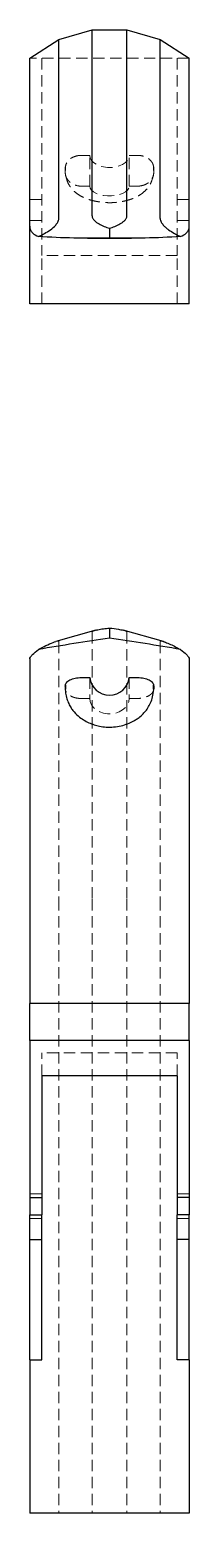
# Model space of a CAD drawing. Header units: millimetres. Extents: x 74 to 238, y 7 to 173.
# Drawn here: x 74 to 92, y 7 to 173.4 of the extents above.
import ezdxf

# ---------------------------------------------------------------- set-up
doc = ezdxf.new("R2010")
doc.units = ezdxf.units.MM
doc.linetypes.add('HIDDEN', pattern=[1.905, 1.27, -0.635])

msp = doc.modelspace()

# ---------------------------------------------------------------- linework, layer by layer
at = {"color": 7, "linetype": 'Continuous', "lineweight": 25}
for p, q in [((77.32, 172.28), (81.05, 173.37)), ((81.05, 173.37), (84.95, 173.37)), ((84.95, 173.37), (88.68, 172.28)), ((74.05, 170.17), (77.32, 172.28)), ((88.68, 172.28), (91.95, 170.17)), ((74.05, 151.35), (74.05, 170.17)), ((91.95, 151.35), (91.95, 170.17)), ((74.05, 142.63), (74.05, 151.35)), ((80.52, 149.99), (85.48, 149.99)), ((91.95, 142.63), (91.95, 151.35)), ((91.95, 142.63), (74.05, 142.63)), ((81.48, 106.04), (76.98, 104.77)), ((89.04, 104.76), (84.54, 106.03)), ((74.05, 102.81), (74.05, 75.87)), ((91.95, 102.81), (91.95, 75.87)), ((78.07, 99.9), (78.06, 99.43)), ((79.83, 100.72), (80.8, 100.72)), ((85.2, 100.72), (86.17, 100.72)), ((87.94, 99.43), (87.93, 99.9)), ((78.04, 99.77), (78.04, 99.44)), ((78.04, 99.44), (78.07, 99.09)), ((87.96, 99.77), (87.93, 99.46)), ((87.93, 99.08), (87.96, 99.44)), ((87.96, 99.77), (87.96, 99.44)), ((74.05, 75.87), (74.05, 64.16)), ((91.95, 75.87), (91.95, 64.16)), ((91.95, 64.16), (74.05, 64.16)), ((74.05, 60.03), (74.05, 64.16)), ((91.95, 60.03), (91.95, 64.16)), ((74.05, 60.03), (74.05, 42.4)), ((91.95, 60.03), (74.05, 60.03)), ((91.95, 60.03), (91.95, 42.4)), ((90.58, 56.06), (75.42, 56.06)), ((75.42, 56.06), (75.42, 42.4)), ((90.58, 56.06), (90.58, 42.4)), ((74.05, 42.4), (75.42, 42.4)), ((74.05, 42.4), (74.05, 40.47)), ((75.42, 42.4), (75.42, 40.47)), ((91.95, 42.4), (90.58, 42.4)), ((90.58, 42.4), (90.58, 40.47)), ((91.95, 42.4), (91.95, 40.47)), ((74.05, 40.47), (75.42, 40.47)), ((74.05, 37.71), (74.05, 40.47)), ((75.42, 37.71), (75.42, 40.47)), ((90.58, 37.71), (90.58, 40.47)), ((91.95, 40.47), (90.58, 40.47)), ((91.95, 37.71), (91.95, 40.47)), ((74.05, 24.22), (74.05, 37.71)), ((74.05, 37.71), (75.42, 37.71)), ((75.42, 24.22), (75.42, 37.71)), ((91.95, 37.71), (90.58, 37.71)), ((90.58, 24.22), (90.58, 37.71)), ((91.95, 24.22), (91.95, 37.71)), ((74.05, 24.22), (75.42, 24.22)), ((74.05, 24.22), (74.05, 7)), ((91.95, 24.22), (90.58, 24.22)), ((91.95, 24.22), (91.95, 7)), ((91.95, 7), (74.05, 7))]:
    msp.add_line(p, q, dxfattribs=at)
at = {"color": 7, "linetype": 'HIDDEN', "lineweight": 18}
for p, q in [((91.95, 170.17), (74.05, 170.17)), ((75.42, 170.17), (75.42, 148.04)), ((90.58, 170.17), (90.58, 148.04)), ((79.83, 159.28), (80.8, 159.28)), ((80.8, 155.83), (80.8, 159.28)), ((85.2, 155.83), (85.2, 159.28)), ((85.2, 159.28), (86.17, 159.28)), ((78.04, 157.35), (78.04, 157.84)), ((78.04, 157.84), (78.07, 157.62)), ((78.07, 158.04), (78.06, 157.59)), ((87.94, 157.59), (87.93, 158.03)), ((87.96, 157.35), (87.96, 157.84)), ((79.83, 155.83), (80.8, 155.83)), ((85.2, 155.83), (86.17, 155.83)), ((75.42, 154.33), (74.05, 154.33)), ((91.95, 154.33), (90.58, 154.33)), ((74.05, 151.97), (75.42, 151.97)), ((91.95, 151.97), (90.58, 151.97)), ((75.42, 142.63), (75.42, 148.04)), ((90.58, 148.04), (75.42, 148.04)), ((90.58, 142.63), (90.58, 148.04)), ((80.8, 100.72), (80.8, 98.38)), ((85.2, 100.72), (85.2, 98.38)), ((79.83, 98.38), (80.8, 98.38)), ((85.2, 98.38), (86.17, 98.38)), ((77.32, 75.87), (77.32, 7)), ((81.05, 75.87), (81.05, 7)), ((84.95, 75.87), (84.95, 7)), ((88.68, 75.87), (88.68, 7)), ((75.42, 56.06), (75.42, 58.65)), ((90.58, 58.65), (75.42, 58.65)), ((90.58, 56.06), (90.58, 58.65)), ((75.42, 42.81), (74.05, 42.81)), ((91.95, 42.81), (90.58, 42.81)), ((74.05, 40.06), (75.42, 40.06)), ((90.58, 40.06), (91.95, 40.06))]:
    msp.add_line(p, q, dxfattribs=at)
at = {"color": 7, "linetype": 'Continuous', "lineweight": 25, "flags": 128}
for points in [[(81.05, 152.5), (81.05, 154.07), (81.05, 155.6), (81.05, 157.1), (81.05, 158.55), (81.05, 159.95), (81.05, 161.3), (81.05, 162.6), (81.05, 163.83), (81.05, 165), (81.05, 166.11), (81.05, 167.15), (81.05, 168.11), (81.05, 169.01), (81.05, 169.82), (81.05, 170.55), (81.05, 171.21), (81.05, 171.78), (81.05, 172.26), (81.05, 172.66), (81.05, 172.97), (81.05, 173.19), (81.05, 173.33), (81.05, 173.37)], [(84.95, 152.5), (84.95, 154.07), (84.95, 155.6), (84.95, 157.1), (84.95, 158.55), (84.95, 159.95), (84.95, 161.3), (84.95, 162.6), (84.95, 163.83), (84.95, 165), (84.95, 166.11), (84.95, 167.15), (84.95, 168.11), (84.95, 169.01), (84.95, 169.82), (84.95, 170.55), (84.95, 171.21), (84.95, 171.78), (84.95, 172.26), (84.95, 172.66), (84.95, 172.97), (84.95, 173.19), (84.95, 173.33), (84.95, 173.37)], [(77.32, 152.2), (77.32, 153.71), (77.32, 155.19), (77.32, 156.62), (77.32, 158.02), (77.32, 159.37), (77.32, 160.67), (77.32, 161.91), (77.32, 163.1), (77.32, 164.23), (77.32, 165.29), (77.32, 166.29), (77.32, 167.22), (77.32, 168.08), (77.32, 168.86), (77.32, 169.57), (77.32, 170.19), (77.32, 170.74), (77.32, 171.21), (77.32, 171.59), (77.32, 171.89), (77.32, 172.11), (77.32, 172.23), (77.32, 172.28)], [(88.68, 152.2), (88.68, 153.71), (88.68, 155.19), (88.68, 156.62), (88.68, 158.02), (88.68, 159.37), (88.68, 160.67), (88.68, 161.91), (88.68, 163.1), (88.68, 164.23), (88.68, 165.29), (88.68, 166.29), (88.68, 167.22), (88.68, 168.08), (88.68, 168.86), (88.68, 169.57), (88.68, 170.19), (88.68, 170.74), (88.68, 171.21), (88.68, 171.59), (88.68, 171.89), (88.68, 172.11), (88.68, 172.23), (88.68, 172.28)]]:
    msp.add_lwpolyline(points, dxfattribs=at)
at = {"color": 7, "linetype": 'HIDDEN', "lineweight": 18, "flags": 128}
for points in [[(80.8, 159.28), (80.84, 158.99), (80.99, 158.72), (81.22, 158.47), (81.53, 158.26), (81.9, 158.09), (82.32, 157.98), (82.77, 157.92), (83.23, 157.92), (83.68, 157.98), (84.1, 158.09), (84.47, 158.26), (84.78, 158.47), (85.01, 158.72), (85.16, 158.99), (85.2, 159.28)], [(80.8, 155.83), (80.84, 155.6), (80.99, 155.38), (81.22, 155.18), (81.53, 155.01), (81.9, 154.87), (82.32, 154.78), (82.77, 154.73), (83.23, 154.73), (83.68, 154.78), (84.1, 154.87), (84.47, 155.01), (84.78, 155.18), (85.01, 155.38), (85.16, 155.6), (85.2, 155.83)], [(81.05, 105.8), (81.05, 105.17), (81.05, 104.46), (81.05, 103.68), (81.05, 102.81), (81.05, 101.87), (81.05, 100.85), (81.05, 99.77), (81.05, 98.62), (81.05, 97.4), (81.05, 96.13), (81.05, 94.8), (81.05, 93.41), (81.05, 91.98), (81.05, 90.5), (81.05, 88.98), (81.05, 87.42), (81.05, 85.83), (81.05, 84.21), (81.05, 82.57), (81.05, 80.91), (81.05, 79.24), (81.05, 77.56), (81.05, 75.87)], [(84.95, 105.8), (84.95, 105.17), (84.95, 104.46), (84.95, 103.68), (84.95, 102.81), (84.95, 101.87), (84.95, 100.85), (84.95, 99.77), (84.95, 98.62), (84.95, 97.4), (84.95, 96.13), (84.95, 94.8), (84.95, 93.41), (84.95, 91.98), (84.95, 90.5), (84.95, 88.98), (84.95, 87.42), (84.95, 85.83), (84.95, 84.21), (84.95, 82.57), (84.95, 80.91), (84.95, 79.24), (84.95, 77.56), (84.95, 75.87)], [(77.32, 104.74), (77.32, 104.13), (77.32, 103.45), (77.32, 102.69), (77.32, 101.85), (77.32, 100.94), (77.32, 99.96), (77.32, 98.91), (77.32, 97.8), (77.32, 96.63), (77.32, 95.4), (77.32, 94.11), (77.32, 92.78), (77.32, 91.39), (77.32, 89.97), (77.32, 88.5), (77.32, 87), (77.32, 85.47), (77.32, 83.91), (77.32, 82.33), (77.32, 80.73), (77.32, 79.12), (77.32, 77.49), (77.32, 75.87)], [(88.68, 104.74), (88.68, 104.13), (88.68, 103.45), (88.68, 102.69), (88.68, 101.85), (88.68, 100.94), (88.68, 99.96), (88.68, 98.91), (88.68, 97.8), (88.68, 96.63), (88.68, 95.4), (88.68, 94.11), (88.68, 92.78), (88.68, 91.39), (88.68, 89.97), (88.68, 88.5), (88.68, 87), (88.68, 85.47), (88.68, 83.91), (88.68, 82.33), (88.68, 80.73), (88.68, 79.12), (88.68, 77.49), (88.68, 75.87)], [(80.8, 98.38), (80.84, 98.02), (80.99, 97.67), (81.22, 97.36), (81.53, 97.09), (81.9, 96.88), (82.32, 96.73), (82.77, 96.66), (83.23, 96.66), (83.68, 96.73), (84.1, 96.88), (84.47, 97.09), (84.78, 97.36), (85.01, 97.67), (85.16, 98.02), (85.2, 98.38)]]:
    msp.add_lwpolyline(points, dxfattribs=at)
at = {"color": 7, "linetype": 'Continuous', "lineweight": 25}
msp.add_arc((83, 100.96), 2.22, 186.3839, 353.6161, dxfattribs=at)
at = {"color": 7, "linetype": 'HIDDEN', "lineweight": 18}
for points, knots in [([(79.83, 159.28), (79.71, 159.28), (79.6, 159.27), (79.37, 159.23), (79.26, 159.2), (79.04, 159.13), (78.94, 159.09), (78.74, 158.99), (78.65, 158.93), (78.4, 158.73), (78.27, 158.57), (78.09, 158.22), (78.04, 158.03), (78.04, 157.84)], [0, 0, 0, 0, 0.125, 0.125, 0.25, 0.25, 0.375, 0.375, 0.5, 0.5, 0.75, 0.75, 1, 1, 1, 1]), ([(87.96, 157.84), (87.96, 157.93), (87.95, 158.03), (87.9, 158.22), (87.87, 158.31), (87.78, 158.48), (87.72, 158.57), (87.59, 158.72), (87.52, 158.8), (87.27, 158.99), (87.07, 159.1), (86.64, 159.24), (86.4, 159.28), (86.17, 159.28)], [0, 0, 0, 0, 0.125, 0.125, 0.25, 0.25, 0.375, 0.375, 0.5, 0.5, 0.75, 0.75, 1, 1, 1, 1]), ([(78.04, 157.35), (78.04, 157.25), (78.05, 157.15), (78.1, 156.96), (78.13, 156.86), (78.22, 156.68), (78.28, 156.59), (78.41, 156.43), (78.48, 156.35), (78.73, 156.14), (78.93, 156.02), (79.36, 155.87), (79.6, 155.83), (79.83, 155.83)], [0, 0, 0, 0, 0.125, 0.125, 0.25, 0.25, 0.375, 0.375, 0.5, 0.5, 0.75, 0.75, 1, 1, 1, 1]), ([(78.13, 156.88), (78.12, 156.92), (78.05, 157.07), (78.05, 157.23), (78.04, 157.35)], [0, 0, 0, 0, 0.24913, 1, 1, 1, 1]), ([(78.12, 156.9), (78.17, 156.72), (78.25, 156.36), (78.49, 155.89), (78.78, 155.5), (79.19, 155.1), (79.68, 154.76), (80.27, 154.47), (80.84, 154.27), (81.38, 154.14), (81.93, 154.04), (82.53, 153.98), (83.18, 153.96), (83.85, 154.01), (84.51, 154.11), (85.08, 154.25), (85.55, 154.41), (86, 154.6), (86.47, 154.86), (86.92, 155.22), (87.34, 155.66), (87.7, 156.23), (87.81, 156.67), (87.88, 156.9)], [0, 0, 0, 0, 0.0464098, 0.089924, 0.1298714, 0.1660734, 0.2285464, 0.2828507, 0.3311411, 0.3739519, 0.4164437, 0.4626989, 0.5128928, 0.5656412, 0.6177406, 0.6693397, 0.7035669, 0.7410743, 0.7883796, 0.8313092, 0.8810749, 0.9375718, 1, 1, 1, 1]), ([(86.17, 155.83), (86.29, 155.83), (86.4, 155.84), (86.63, 155.88), (86.74, 155.91), (86.96, 155.98), (87.06, 156.03), (87.26, 156.14), (87.35, 156.21), (87.6, 156.42), (87.73, 156.59), (87.91, 156.95), (87.96, 157.15), (87.96, 157.35)], [0, 0, 0, 0, 0.125, 0.125, 0.25, 0.25, 0.375, 0.375, 0.5, 0.5, 0.75, 0.75, 1, 1, 1, 1]), ([(87.96, 157.35), (87.95, 157.23), (87.95, 157.07), (87.88, 156.91), (87.86, 156.87)], [0, 0, 0, 0, 0.741737, 1, 1, 1, 1]), ([(81.05, 105.8), (81.06, 105.82), (81.09, 105.89), (81.25, 105.97), (81.41, 106.01), (81.49, 106.03)], [0, 0, 0, 0, 0.288911, 0.653305, 1, 1, 1, 1]), ([(84.54, 106.03), (84.54, 106.03), (84.64, 106.01), (84.79, 105.95), (84.93, 105.87), (84.94, 105.81), (84.95, 105.8)], [0, 0, 0, 0, 0.034025, 0.426056, 0.822454, 1, 1, 1, 1]), ([(76.98, 104.77), (76.98, 104.77), (77.08, 104.8), (77.2, 104.82), (77.31, 104.8), (77.32, 104.76), (77.32, 104.74)], [0, 0, 0, 0, 0.0005631, 0.5173511, 0.8036276, 1, 1, 1, 1]), ([(88.68, 104.74), (88.69, 104.76), (88.71, 104.81), (88.84, 104.82), (88.97, 104.78), (89.04, 104.75)], [0, 0, 0, 0, 0.279956, 0.622862, 1, 1, 1, 1]), ([(79.83, 98.38), (79.71, 98.38), (79.6, 98.38), (79.37, 98.41), (79.26, 98.43), (79.04, 98.49), (78.94, 98.52), (78.74, 98.6), (78.65, 98.65), (78.4, 98.8), (78.27, 98.92), (78.09, 99.17), (78.04, 99.31), (78.04, 99.44)], [0, 0, 0, 0, 0.125, 0.125, 0.25, 0.25, 0.375, 0.375, 0.5, 0.5, 0.75, 0.75, 1, 1, 1, 1]), ([(87.96, 99.44), (87.96, 99.38), (87.95, 99.31), (87.9, 99.18), (87.87, 99.11), (87.78, 98.98), (87.72, 98.92), (87.59, 98.8), (87.52, 98.75), (87.27, 98.6), (87.07, 98.52), (86.64, 98.41), (86.4, 98.38), (86.17, 98.38)], [0, 0, 0, 0, 0.125, 0.125, 0.25, 0.25, 0.375, 0.375, 0.5, 0.5, 0.75, 0.75, 1, 1, 1, 1])]:
    msp.add_open_spline(points, degree=3, knots=knots, dxfattribs=at)
at = {"color": 7, "linetype": 'Continuous', "lineweight": 25}
for points, knots in [([(75.03, 150.19), (75.26, 150.29), (75.49, 150.4), (75.93, 150.65), (76.15, 150.78), (76.58, 151.09), (76.79, 151.26), (77.06, 151.57), (77.15, 151.68), (77.28, 151.93), (77.32, 152.07), (77.32, 152.2)], [0, 0, 0, 0, 0.25, 0.25, 0.5, 0.5, 0.75, 0.75, 0.875, 0.875, 1, 1, 1, 1]), ([(81.05, 152.5), (81.05, 152.4), (81.08, 152.3), (81.18, 152.12), (81.25, 152.04), (81.47, 151.81), (81.64, 151.7), (82.01, 151.49), (82.2, 151.4), (82.6, 151.24), (82.8, 151.17), (83, 151.11)], [0, 0, 0, 0, 0.125, 0.125, 0.25, 0.25, 0.5, 0.5, 0.75, 0.75, 1, 1, 1, 1]), ([(83, 151.11), (83.2, 151.17), (83.4, 151.24), (83.8, 151.4), (83.99, 151.49), (84.27, 151.65), (84.36, 151.7), (84.53, 151.82), (84.61, 151.89), (84.76, 152.04), (84.82, 152.12), (84.92, 152.3), (84.95, 152.4), (84.95, 152.5)], [0, 0, 0, 0, 0.25, 0.25, 0.5, 0.5, 0.625, 0.625, 0.75, 0.75, 0.875, 0.875, 1, 1, 1, 1]), ([(88.68, 152.2), (88.68, 152.07), (88.72, 151.93), (88.85, 151.68), (88.94, 151.57), (89.12, 151.36), (89.22, 151.27), (89.42, 151.09), (89.53, 151.01), (89.84, 150.79), (90.06, 150.65), (90.51, 150.4), (90.74, 150.29), (90.97, 150.19)], [0, 0, 0, 0, 0.125, 0.125, 0.25, 0.25, 0.375, 0.375, 0.5, 0.5, 0.75, 0.75, 1, 1, 1, 1]), ([(74.05, 151.35), (74.05, 151.19), (74.08, 151.05), (74.2, 150.79), (74.28, 150.68), (74.56, 150.4), (74.79, 150.28), (75.03, 150.19)], [0, 0, 0, 0, 0.25, 0.25, 0.5, 0.5, 1, 1, 1, 1]), ([(83, 150.02), (81.67, 149.99), (80.34, 149.98), (77.68, 150.03), (76.35, 150.08), (75.03, 150.19)], [0, 0, 0, 0, 0.5, 0.5, 1, 1, 1, 1]), ([(83, 151.11), (83, 150.99), (83, 150.87), (83, 150.65), (83, 150.55), (83, 150.27), (83, 150.12), (83, 150.02)], [0, 0, 0, 0, 0.25, 0.25, 0.5, 0.5, 1, 1, 1, 1]), ([(90.97, 150.19), (89.65, 150.08), (88.32, 150.03), (85.66, 149.98), (84.33, 149.99), (83, 150.02)], [0, 0, 0, 0, 0.5, 0.5, 1, 1, 1, 1]), ([(90.97, 150.19), (91.21, 150.28), (91.44, 150.4), (91.72, 150.68), (91.8, 150.79), (91.92, 151.05), (91.95, 151.19), (91.95, 151.35)], [0, 0, 0, 0, 0.5, 0.5, 0.75, 0.75, 1, 1, 1, 1]), ([(83, 105.12), (81.67, 104.93), (80.34, 104.73), (77.68, 104.32), (76.35, 104.1), (75.03, 103.87)], [0, 0, 0, 0, 0.5, 0.5, 1, 1, 1, 1]), ([(81.49, 106.03), (81.55, 106.05), (81.79, 106.12), (82.32, 106.2), (82.77, 106.25), (83, 106.27)], [0, 0, 0, 0, 0.152099, 0.571425, 1, 1, 1, 1]), ([(83, 106.27), (83, 106.22), (83, 106.15), (83, 105.99), (83, 105.9), (83, 105.6), (83, 105.37), (83, 105.12)], [0, 0, 0, 0, 0.25, 0.25, 0.5, 0.5, 1, 1, 1, 1]), ([(83, 106.27), (83.34, 106.24), (83.89, 106.18), (84.36, 106.07), (84.54, 106.03)], [0, 0, 0, 0, 0.6234007, 1, 1, 1, 1]), ([(90.97, 103.87), (89.65, 104.1), (88.32, 104.32), (85.66, 104.73), (84.33, 104.93), (83, 105.12)], [0, 0, 0, 0, 0.5, 0.5, 1, 1, 1, 1]), ([(74.05, 102.81), (74.05, 102.87), (74.08, 102.94), (74.2, 103.11), (74.28, 103.2), (74.56, 103.48), (74.79, 103.68), (75.03, 103.87)], [0, 0, 0, 0, 0.25, 0.25, 0.5, 0.5, 1, 1, 1, 1]), ([(75.03, 103.87), (75.31, 104.02), (75.88, 104.31), (76.54, 104.62), (76.88, 104.73), (76.98, 104.77)], [0, 0, 0, 0, 0.41157, 0.830233, 1, 1, 1, 1]), ([(89.04, 104.75), (89.08, 104.74), (89.26, 104.7), (89.69, 104.51), (90.3, 104.22), (90.73, 103.99), (90.97, 103.87)], [0, 0, 0, 0, 0.072169, 0.360758, 0.657134, 1, 1, 1, 1]), ([(90.97, 103.87), (91.21, 103.68), (91.44, 103.49), (91.72, 103.2), (91.8, 103.11), (91.92, 102.94), (91.95, 102.87), (91.95, 102.81)], [0, 0, 0, 0, 0.5, 0.5, 0.75, 0.75, 1, 1, 1, 1]), ([(78.04, 99.77), (78.04, 99.84), (78.05, 99.9), (78.1, 100.03), (78.13, 100.09), (78.22, 100.2), (78.28, 100.26), (78.41, 100.36), (78.48, 100.41), (78.73, 100.54), (78.93, 100.6), (79.36, 100.69), (79.6, 100.72), (79.83, 100.72)], [0, 0, 0, 0, 0.125, 0.125, 0.25, 0.25, 0.375, 0.375, 0.5, 0.5, 0.75, 0.75, 1, 1, 1, 1]), ([(86.17, 100.72), (86.29, 100.72), (86.4, 100.71), (86.63, 100.69), (86.74, 100.67), (86.96, 100.63), (87.06, 100.6), (87.26, 100.53), (87.35, 100.49), (87.6, 100.37), (87.73, 100.26), (87.91, 100.03), (87.96, 99.9), (87.96, 99.77)], [0, 0, 0, 0, 0.125, 0.125, 0.25, 0.25, 0.375, 0.375, 0.5, 0.5, 0.75, 0.75, 1, 1, 1, 1]), ([(78.06, 99.14), (78.09, 98.92), (78.14, 98.51), (78.35, 97.94), (78.6, 97.45), (78.96, 96.92), (79.44, 96.42), (80.05, 95.98), (80.66, 95.66), (81.27, 95.42), (81.92, 95.25), (82.66, 95.15), (83.47, 95.16), (84.28, 95.29), (85.02, 95.52), (85.58, 95.78), (86.04, 96.05), (86.46, 96.35), (86.86, 96.73), (87.24, 97.21), (87.57, 97.75), (87.83, 98.4), (87.9, 98.89), (87.94, 99.14)], [0, 0, 0, 0, 0.0481143, 0.0924989, 0.1329958, 0.1695823, 0.2316091, 0.2853543, 0.3338215, 0.3772893, 0.4229908, 0.4745593, 0.5321522, 0.5908515, 0.6445457, 0.6932202, 0.7230095, 0.758044, 0.8029742, 0.8434319, 0.8898062, 0.9420664, 1, 1, 1, 1])]:
    msp.add_open_spline(points, degree=3, knots=knots, dxfattribs=at)

doc.saveas('drawing.dxf')
